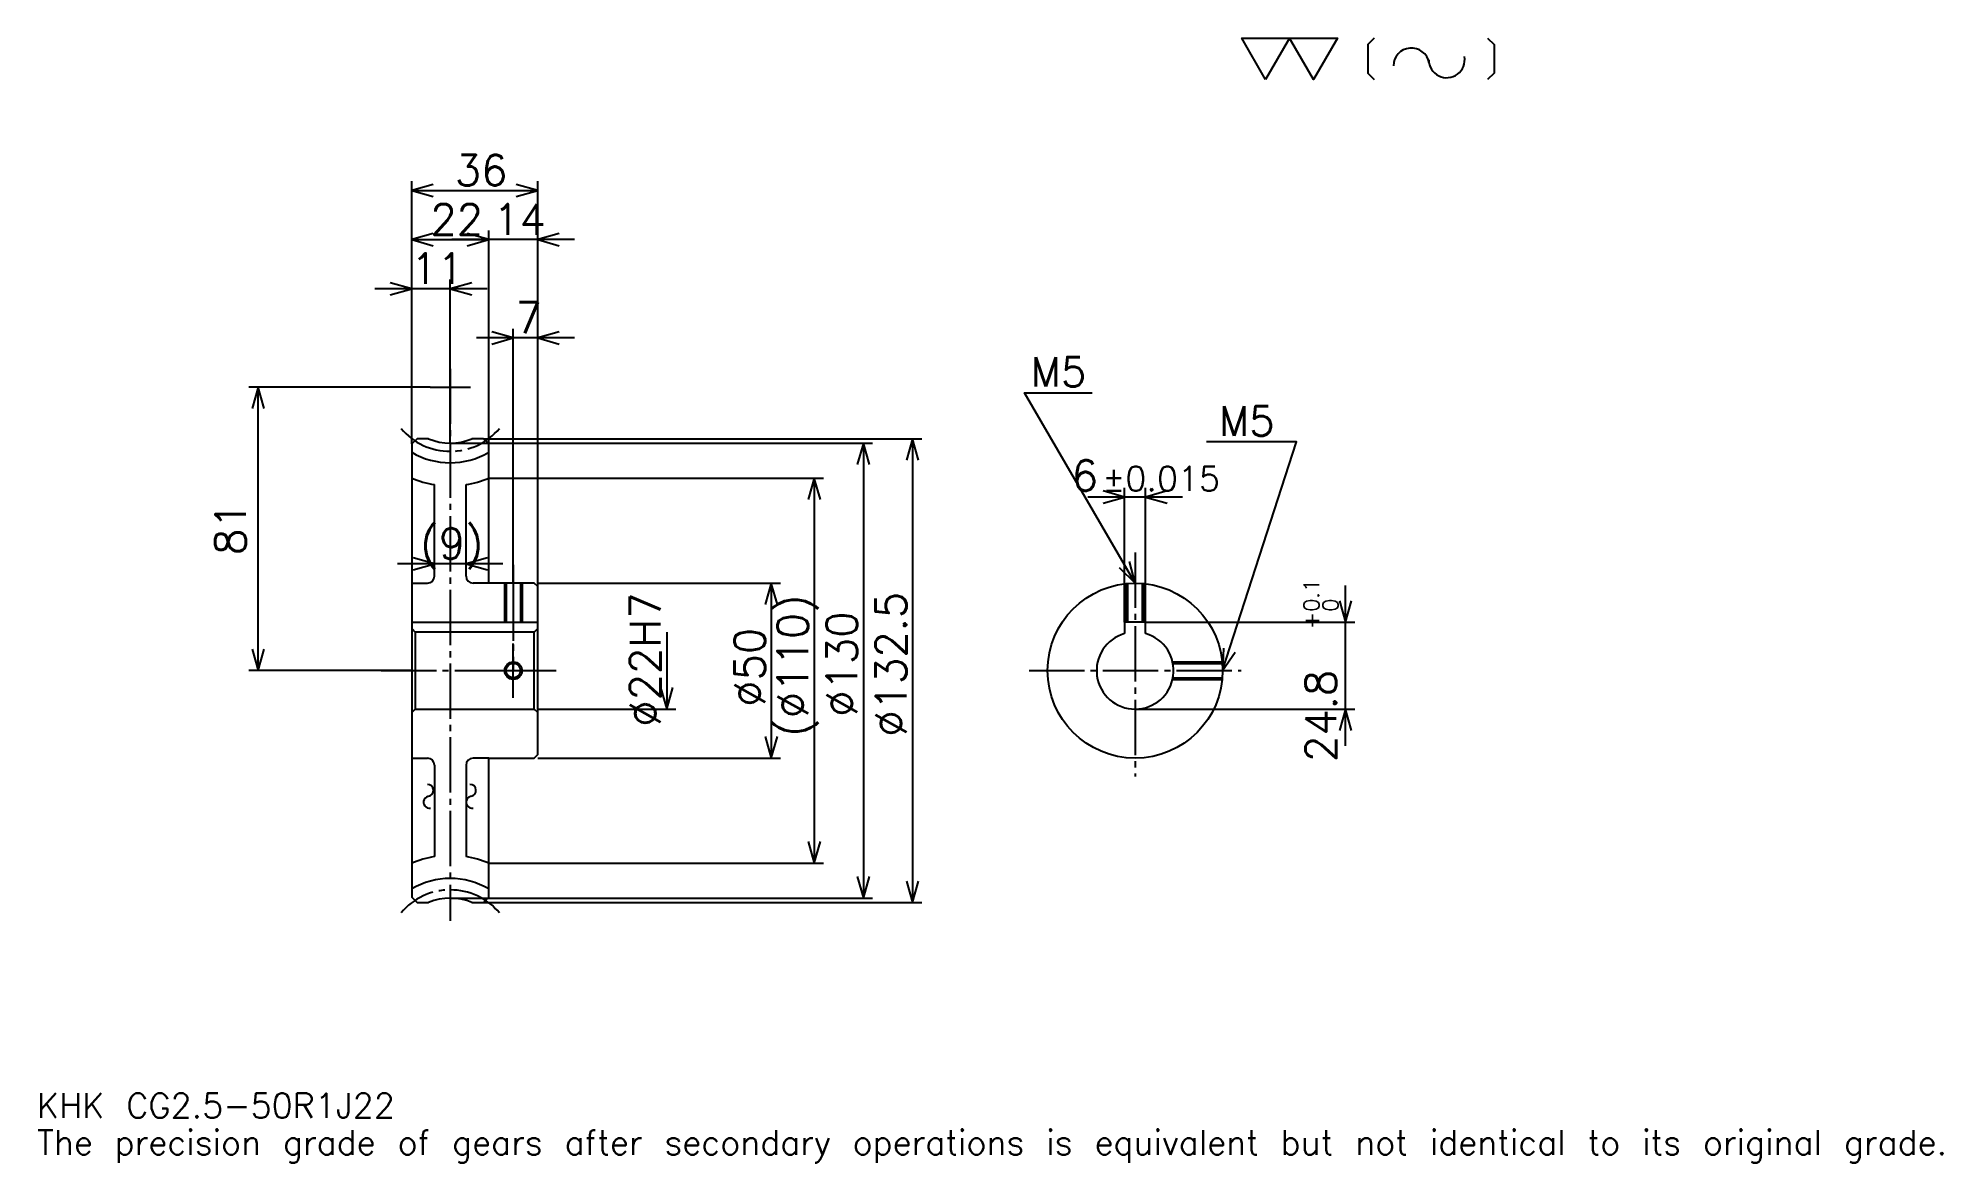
# Model space of a CAD drawing. Extents: x 18 to 562, y 6 to 328.
import ezdxf

# ---------------------------------------------------------------- set-up
doc = ezdxf.new("R2010")
doc.units = 0
doc.linetypes.add('DASHDOT', pattern=[21.061224, 15.795918, -1.755102, 1.755102, -1.755102])
doc.layers.get('0').update_dxf_attribs({"linetype": 'CONTINUOUS'})
doc.layers.add('DASHDOT', color=6, linetype='DASHDOT')
doc.styles.add('KANJI', font='TXT', dxfattribs={"bigfont": 'BIGFONT'})

msp = doc.modelspace()

# ---------------------------------------------------------------- linework, layer by layer
at = {"color": 5}
for p, q in [((124.612251, 213.323975), (124.612251, 286.869904)), ((124.612251, 284.237244), (160.612244, 284.237244)), ((160.612244, 213.323975), (160.612244, 286.869904)), ((146.612244, 213.323975), (146.612244, 272.829071)), ((124.612251, 270.196411), (146.612244, 270.196411)), ((171.142868, 270.196411), (136.081635, 270.196411)), ((146.142868, 256.155609), (114.081642, 256.155609)), ((124.612251, 213.323975), (124.612251, 258.788269)), ((135.612244, 228.073975), (135.612244, 258.788269)), ((171.142868, 242.114792), (143.081635, 242.114792)), ((153.612244, 213.323975), (153.612244, 244.747437)), ((129.877563, 228.073975), (78.102051, 228.073975)), ((80.734695, 147.073975), (80.734695, 228.073975)), ((135.612244, 212.073975), (135.612244, 228.073975)), ((124.612251, 211.823975), (124.612251, 213.323975)), ((145.112244, 213.323975), (160.612244, 213.323975)), ((146.612244, 211.823975), (146.612244, 213.323975)), ((153.612244, 172.073975), (153.612244, 213.323975)), ((153.612244, 172.073975), (153.612244, 213.323975)), ((160.612244, 213.323975), (270.306122, 213.323975)), ((160.612244, 171.073975), (160.612244, 213.323975)), ((267.673462, 213.323975), (267.673462, 80.823975)), ((135.612244, 212.073975), (160.612244, 212.073975)), ((160.612244, 212.073975), (256.26532, 212.073975)), ((253.63266, 212.073975), (253.63266, 82.073975)), ((146.612244, 202.073975), (160.612244, 202.073975)), ((160.612244, 202.073975), (242.224487, 202.073975)), ((239.591843, 202.073975), (239.591843, 92.073975)), ((344.816315, 196.645401), (317.755096, 196.645401)), ((328.285706, 160.873978), (328.285706, 199.278046)), ((334.285706, 160.873978), (334.285706, 199.278046)), ((150.642868, 177.584183), (120.581642, 177.584183)), ((160.612244, 172.073975), (229.938782, 172.073975)), ((227.306122, 172.073975), (227.306122, 122.073975)), ((391.387756, 125.543365), (391.387756, 171.404587)), ((197.469391, 158.073975), (197.469391, 136.073975)), ((334.285706, 160.873978), (394.020416, 160.873978)), ((124.612251, 147.073975), (78.102051, 147.073975)), ((160.612244, 136.073975), (200.102051, 136.073975)), ((331.285706, 136.073975), (394.020416, 136.073975)), ((160.612244, 122.073975), (229.938782, 122.073975)), ((146.612244, 92.073975), (160.612244, 92.073975)), ((160.612244, 92.073975), (242.224487, 92.073975)), ((135.612244, 82.073975), (160.612244, 82.073975)), ((160.612244, 82.073975), (256.26532, 82.073975)), ((145.112244, 80.823975), (160.612244, 80.823975)), ((160.612244, 80.823975), (270.306122, 80.823975))]:
    msp.add_line(p, q, dxfattribs=at)
at = {"color": 4}
for p, q in [((131.112244, 174.073975), (131.112244, 200.204941)), ((140.112244, 174.073975), (140.112244, 200.204941)), ((146.612244, 172.073975), (142.112244, 172.073975)), ((124.612251, 160.873978), (160.612244, 160.873978)), ((160.612244, 159.073975), (159.612244, 158.073975)), ((124.612251, 135.073975), (125.612251, 136.073975)), ((160.612244, 135.073975), (159.612244, 136.073975)), ((131.112244, 120.073975), (131.112244, 93.943008)), ((140.112244, 120.073975), (140.112244, 93.943008)), ((146.612244, 122.073975), (142.112244, 122.073975))]:
    msp.add_line(p, q, dxfattribs=at)
at = {"color": 7}
for points in [[(368.571442, 315.918365), (361.726532, 327.782867), (389.10614, 327.782867), (382.26123, 315.918365), (375.416351, 327.782867), (368.571442, 315.918365)], [(399.601654, 327.782867), (397.776337, 325.95755), (397.776337, 317.743683), (399.601654, 315.918365)], [(432.000824, 327.782867), (433.826141, 325.95755), (433.826141, 317.743683), (432.000824, 315.918365)]]:
    msp.add_lwpolyline(points, dxfattribs=at)
at = {"color": 5}
for points in [[(130.755112, 285.99234), (124.612251, 284.237244), (130.755112, 282.482147)], [(154.469391, 282.482147), (160.612244, 284.237244), (154.469391, 285.99234)], [(130.755112, 271.951538), (124.612251, 270.196411), (130.755112, 268.441315)], [(140.469391, 268.441315), (146.612244, 270.196411), (140.469391, 271.951538)], [(140.469391, 268.441315), (146.612244, 270.196411), (140.469391, 271.951538)], [(166.755112, 271.951538), (160.612244, 270.196411), (166.755112, 268.441315)], [(118.469391, 254.400513), (124.612251, 256.155609), (118.469391, 257.910706)], [(141.755112, 257.910706), (135.612244, 256.155609), (141.755112, 254.400513)], [(147.469391, 240.35968), (153.612244, 242.114792), (147.469391, 243.869904)], [(166.755112, 243.869904), (160.612244, 242.114792), (166.755112, 240.35968)], [(82.489799, 221.931122), (80.734695, 228.073975), (78.979599, 221.931122)], [(331.285706, 172.073975), (299.693878, 226.482147), (319, 226.482147)], [(269.428558, 207.181122), (267.673462, 213.323975), (265.918365, 207.181122)], [(356.285706, 147.073975), (377.346954, 212.441315), (351.722443, 212.441315)], [(255.387756, 205.931122), (253.63266, 212.073975), (251.877563, 205.931122)], [(241.346954, 195.931122), (239.591843, 202.073975), (237.836731, 195.931122)], [(322.142853, 194.890305), (328.285706, 196.645401), (322.142853, 198.400497)], [(340.428558, 198.400497), (334.285706, 196.645401), (340.428558, 194.890305)], [(124.969391, 175.829071), (131.112244, 177.584183), (124.969391, 179.339279)], [(146.255112, 179.339279), (140.112244, 177.584183), (146.255112, 175.829071)], [(326.68338, 176.504944), (331.285706, 172.073975), (329.718964, 178.267548)], [(229.061234, 165.931122), (227.306122, 172.073975), (225.551025, 165.931122)], [(389.63266, 167.01683), (391.387756, 160.873978), (393.142853, 167.01683)], [(78.979599, 153.216827), (80.734695, 147.073975), (82.489799, 153.216827)], [(356.499023, 153.459076), (356.285706, 147.073975), (359.840088, 152.382599)], [(195.714294, 142.216827), (197.469391, 136.073975), (199.224503, 142.216827)], [(393.142853, 129.931122), (391.387756, 136.073975), (389.63266, 129.931122)], [(225.551025, 128.216827), (227.306122, 122.073975), (229.061234, 128.216827)], [(237.836731, 98.216827), (239.591843, 92.073975), (241.346954, 98.216827)], [(251.877563, 88.216827), (253.63266, 82.073975), (255.387756, 88.216827)], [(265.918365, 86.966827), (267.673462, 80.823975), (269.428558, 86.966827)]]:
    msp.add_lwpolyline(points, dxfattribs=at)
at = {"color": 4}
for points in [[(129.412445, 213.323975), (126.112251, 213.323975), (124.612251, 211.823975), (124.612251, 135.073975)], [(141.812042, 80.823975), (145.112244, 80.823975), (146.612244, 82.323975), (146.612244, 122.073975), (159.612244, 122.073975), (160.612244, 123.073975), (160.612244, 171.073975), (159.612244, 172.073975), (146.612244, 172.073975), (146.612244, 211.823975), (145.112244, 213.323975), (141.812042, 213.323975)], [(124.612251, 172.073975), (129.112244, 172.073975)], [(151.112244, 172.073975), (151.112244, 160.873978)], [(151.547256, 172.073975), (151.547256, 160.873978)], [(155.677246, 172.073975), (155.677246, 160.873978)], [(156.112244, 172.073975), (156.112244, 160.873978)], [(328.785706, 160.873978), (328.785706, 171.948654)], [(329.220703, 160.873978), (329.220703, 171.988541)], [(333.350708, 160.873978), (333.350708, 171.988541)], [(333.785706, 160.873978), (333.785706, 171.948654)], [(124.612251, 159.073975), (125.612251, 158.073975), (125.612251, 136.073975), (159.612244, 136.073975), (159.612244, 158.073975), (125.612251, 158.073975)], [(334.285706, 157.656982), (334.285706, 160.873978), (328.285706, 160.873978), (328.285706, 157.656982)], [(341.997864, 149.573975), (356.1604, 149.573975)], [(342.090149, 149.138977), (356.200287, 149.138977)], [(341.997864, 144.573975), (356.1604, 144.573975)], [(342.090149, 145.008972), (356.200287, 145.008972)], [(124.612251, 135.073975), (124.612251, 82.323975), (126.112251, 80.823975), (129.412445, 80.823975)], [(124.612251, 122.073975), (129.112244, 122.073975)]]:
    msp.add_lwpolyline(points, dxfattribs=at)
for centre, radius in [((331.285706, 147.073975), 25), ((153.612244, 147.073975), 2.065)]:
    msp.add_circle(centre, radius, dxfattribs=at)
at = {"color": 7}
msp.add_circle((153.612244, 147.073975), 2.5, dxfattribs=at)
for centre, radius, start, end in [((410.211243, 319.818329), 5.133674, 10, 180), ((420.322601, 321.601257), 5.133674, 180, 10), ((129.086319, 112.862747), 1.711225, 280, 90), ((141.245514, 112.862747), 1.711225, 280, 90), ((129.680634, 109.492294), 1.711225, 90, 280), ((141.839813, 109.492294), 1.711225, 90, 280)]:
    msp.add_arc(centre, radius, start, end, dxfattribs=at)
at = {"color": 4}
for centre, radius, start, end in [((135.612244, 228.073975), 16, 247.20175188, 292.79824812), ((135.612244, 228.073975), 21.625, 239.42468485, 300.57531515), ((135.612244, 228.073975), 28.23, 247.06789862, 260.82764386), ((135.612244, 228.073975), 28.23, 279.17235614, 292.93210138), ((129.112244, 174.073975), 2, 270, 0), ((142.112244, 174.073975), 2, 180, 270), ((142.112244, 174.073975), 2, 180, 270), ((331.285706, 147.073975), 11, 105.82662089, 74.17337911), ((129.112244, 120.073975), 2, 0, 90), ((142.112244, 120.073975), 2, 90, 180), ((142.112244, 120.073975), 2, 90, 180), ((135.612244, 66.073975), 28.23, 99.17235614, 112.93210138), ((135.612244, 66.073975), 28.23, 67.06789862, 80.82764386), ((135.612244, 66.073975), 21.625, 59.42468485, 120.57531515), ((135.612244, 66.073975), 16, 67.20175188, 112.79824812)]:
    msp.add_arc(centre, radius, start, end, dxfattribs=at)
at = {"layer": 'DASHDOT', "color": 7}
for p, q in [((135.612244, 233.339279), (135.612244, 75.55867)), ((129.877563, 228.073975), (141.346939, 228.073975)), ((331.285706, 180.849487), (331.285706, 116.80867)), ((153.612244, 172.073975), (153.612244, 147.073975)), ((115.836739, 147.073975), (165.877563, 147.073975)), ((301.020416, 147.073975), (361.551025, 147.073975))]:
    msp.add_line(p, q, dxfattribs=at)
for points in [[(153.612244, 177.339279), (153.612244, 155.608673)], [(153.612244, 139.30867), (153.612244, 154.839279)], [(145.846939, 147.073975), (161.377563, 147.073975)]]:
    msp.add_lwpolyline(points, dxfattribs=at)
for centre, start, end in [((135.612244, 228.073975), 220.00001051, 319.99998949), ((135.612244, 66.073975), 40.00001051, 139.99998949)]:
    msp.add_arc(centre, 18.355, start, end, dxfattribs=at)

# ---------------------------------------------------------------- texts
at = {"color": 7, "style": 'KANJI'}
for s, height, p in [('36', 8.77551, (136.908173, 285.641327)), ('22', 8.77551, (129.908173, 271.600494)), ('14', 8.77551, (147.908173, 271.600494)), ('11', 8.77551, (124.408173, 257.559692)), ('7', 8.77551, (154.260208, 243.518875)), ('M5', 8.42449, (301.448975, 228.237244)), ('M5', 8.42449, (355.232666, 214.196426)), ('6', 8.77551, (313.171326, 198.400497)), ('%%p0.015', 7.020408, (321.858002, 198.400497)), ('(9)', 8.77551, (127.056129, 178.988266)), ('KHK CG2.5-50R1J22', 7.020408, (17.55102, 19.306122)), ('The precision grade of gears after secondary operations is equivalent but not identical to its original grade.', 7.020408, (17.55102, 8.77551))]:
    msp.add_text(s, height=height, dxfattribs=at).set_placement(p)
for s, height, p in [('81', 8.77551, (77.224495, 180.114792)), ('0.1', 4.387755, (383.84082, 163.870026)), ('%%c22H7', 8.77551, (195.714294, 131.05867)), ('(%%c110)', 8.77551, (237.836731, 128.206635)), ('%%c132.5', 8.77551, (265.918365, 128.206635)), ('0', 4.387755, (389.281647, 163.870026)), ('%%c50', 8.77551, (225.551025, 136.762756)), ('%%c130', 8.77551, (251.877563, 133.910706)), ('+', 4.387755, (383.84082, 158.955734)), ('24.8', 8.77551, (388.755096, 120.971848))]:
    msp.add_text(s, height=height, rotation=90, dxfattribs=at).set_placement(p)

doc.saveas('drawing.dxf')
